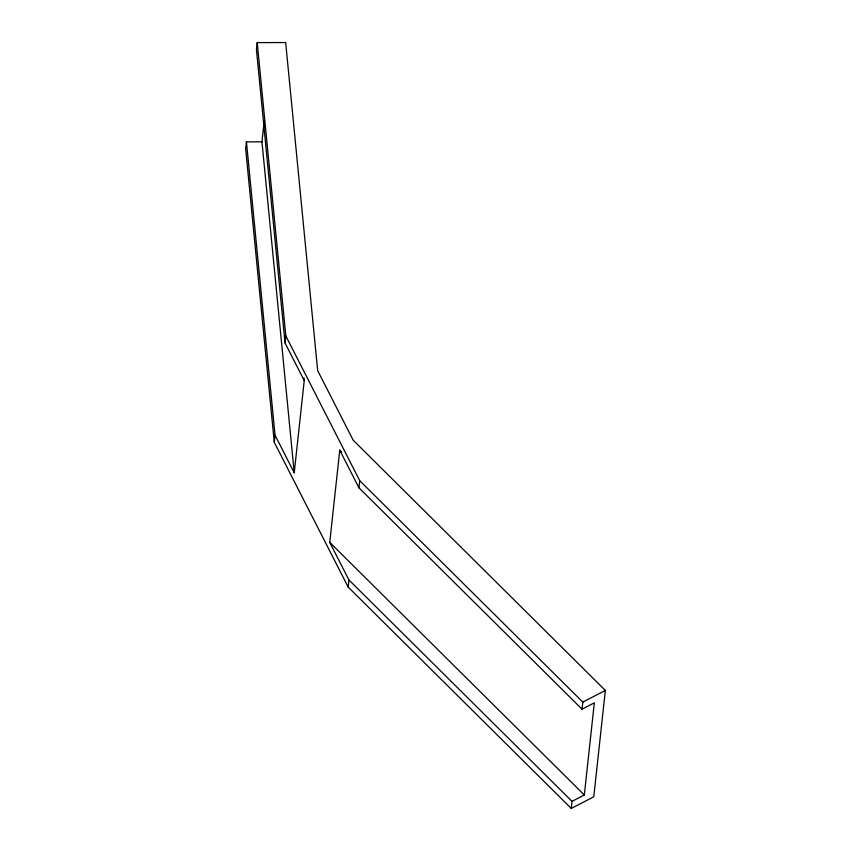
<?xml version="1.0" encoding="UTF-8"?>
<svg xmlns="http://www.w3.org/2000/svg" width="851" height="851" viewBox="0 0 851 851"><rect width="100%" height="100%" fill="white"/><g stroke="black" fill="none" stroke-linecap="round" stroke-linejoin="round"><path stroke-width="1.28" d="M246.439 141.872L245.662 148.957L274.277 442.286L348.165 587.052L571.266 808.45L593.785 796.781L605.338 690.427L353.176 440.18L317.668 370.61L285.67 42.55L257.215 42.603L256.449 49.688L285.053 343.017L304.243 380.599L294.233 472.784L275.043 435.201L246.439 141.872L261.948 141.84L264.246 120.778M274.277 442.286L275.043 435.201M285.053 343.017L285.83 335.922L257.215 42.603M571.266 808.45L572.032 801.355L348.931 579.957L329.741 542.364L339.762 450.179L341.645 452.051M348.165 587.052L348.931 579.957M572.032 801.355L584.318 794.994L594.328 702.82L582.041 709.181L358.941 487.783L359.718 480.687L285.83 335.922M582.041 709.181L582.818 702.086L359.718 480.687M582.818 702.086L605.338 690.427M329.741 542.364L584.318 794.994M339.762 450.179L358.941 487.783M303.988 377.972L304.243 380.599M261.948 141.84L294.233 472.784"/></g></svg>
